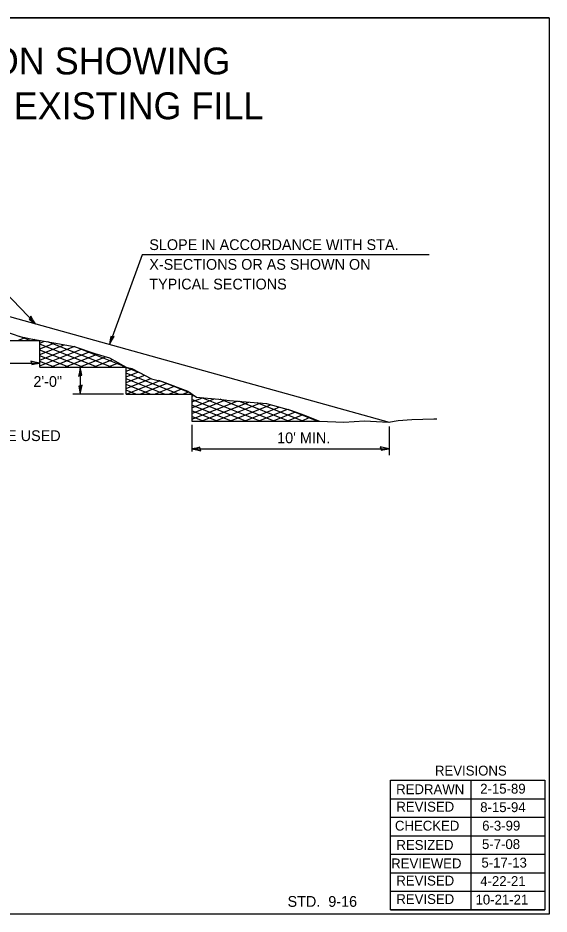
# Model space of a CAD drawing. Extents: x 459933 to 460721, y 241698 to 242198.
# Drawn here: x 460424 to 460721, y 241698 to 242198 of the extents above; entities that cross this region are included whole.
import ezdxf

# ---------------------------------------------------------------- set-up
doc = ezdxf.new("R2010")
doc.units = 0
for name, color, linetype in [('Level 35', 7, 'Continuous'), ('Level 59', 7, 'Continuous'), ('Level 60', 7, 'Continuous')]:
    doc.layers.add(name, color=color, linetype=linetype)

msp = doc.modelspace()

# ---------------------------------------------------------------- linework, layer by layer
at = {"layer": 'Level 35'}
for p, q in [((460720.75, 242198.35), (459933.25, 242198.35)), ((460720.75, 242198.35), (460720.75, 241698.35)), ((460720.75, 241698.35), (459933.25, 241698.35))]:
    msp.add_line(p, q, dxfattribs=at)
at = {"layer": 'Level 59'}
for p, q in [((460434.22, 242027.69), (460368.6, 242095.47)), ((460493.63, 242066.22), (460475.4, 242016.21)), ((460653.74, 242066.22), (460493.63, 242066.22)), ((460372.97, 242005.78), (460436.52, 242005.78)), ((460459.13, 242003.43), (460459.13, 241988.43)), ((460483.2, 241988.43), (460455.05, 241988.43)), ((460521.45, 241971.38), (460521.45, 241956.52)), ((460631.54, 241970.4), (460631.54, 241954.36)), ((460521.45, 241957.95), (460631.54, 241957.95)), ((460632.25, 241772.99), (460718.36, 241772.99)), ((460632.25, 241700.8), (460632.25, 241772.99)), ((460632.25, 241772.99), (460718.36, 241772.99)), ((460677.11, 241772.99), (460677.11, 241700.8)), ((460718.36, 241772.99), (460718.36, 241700.8)), ((460632.25, 241762.67), (460718.36, 241762.67)), ((460718.36, 241761.51), (460718.36, 241721.42)), ((460632.25, 241752.36), (460718.36, 241752.36)), ((460632.25, 241742.05), (460718.36, 241742.05)), ((460632.25, 241731.74), (460718.36, 241731.74)), ((460632.25, 241721.42), (460718.36, 241721.42)), ((460632.25, 241711.11), (460718.36, 241711.11)), ((460632.25, 241700.8), (460718.36, 241700.8)), ((460718.36, 241700.8), (460632.25, 241700.8))]:
    msp.add_line(p, q, dxfattribs=at)
for points in [[(459933.25, 242198.35), (460720.75, 242198.35), (460720.75, 241698.35), (459933.25, 241698.35)], [(460431.49, 242032.01), (460431.08, 242031.05), (460430.53, 242030.3), (460432.17, 242029.18), (460434.22, 242027.69), (460432.71, 242029.94)], [(460478.09, 242020.55), (460477.05, 242020.49), (460476.13, 242020.66), (460475.85, 242018.71), (460475.4, 242016.21), (460476.76, 242018.55)], [(460431.52, 242006.83), (460431.92, 242005.86), (460432.08, 242004.94), (460434.02, 242005.35), (460436.52, 242005.78), (460433.85, 242006.27)], [(460458.08, 241998.43), (460459.04, 241998.84), (460459.96, 241999), (460459.56, 242000.93), (460459.13, 242003.43), (460458.64, 242000.77)], [(460460.17, 241993.43), (460459.21, 241993.02), (460458.29, 241992.87), (460458.69, 241990.93), (460459.13, 241988.43), (460459.61, 241991.1)], [(460526.44, 241956.9), (460526.04, 241957.86), (460525.88, 241958.78), (460523.95, 241958.38), (460521.45, 241957.95), (460524.11, 241957.46)], [(460626.54, 241958.99), (460626.95, 241958.03), (460627.11, 241957.11), (460629.04, 241957.51), (460631.54, 241957.95), (460628.87, 241958.43)]]:
    msp.add_lwpolyline(points, close=True, dxfattribs=at)
at = {"layer": 'Level 60'}
for p, q in [((460386.24, 242040.93), (460631.54, 241972.9)), ((460372.97, 242018.43), (460436.52, 242018.43)), ((460436.52, 242003.43), (460436.52, 242018.43)), ((460436.52, 242003.43), (460458.55, 242003.43)), ((460447.97, 242003.43), (460484.75, 242003.43)), ((460484.75, 241988.43), (460484.75, 242003.43)), ((460484.75, 241988.43), (460521.45, 241988.43)), ((460521.45, 241988.43), (460521.45, 241973.43)), ((460521.45, 241973.43), (460592.74, 241973.43))]:
    msp.add_line(p, q, dxfattribs=at)
for points in [[(460408.1, 242026.6), (460425.45, 242020.68), (460431.56, 242019.33), (460444.39, 242017.01), (460455.73, 242014.95), (460467.3, 242011.05), (460467.3, 242011.05), (460475.35, 242008.63), (460484.75, 242003.43), (460487.95, 242002.78), (460498.89, 241997), (460504.9, 241995.58), (460519.1, 241990.07), (460523.97, 241986.68), (460536.47, 241985.62), (460542.4, 241984.98), (460553.99, 241983.94), (460563.01, 241983.18), (460576.36, 241979.56), (460584.27, 241976.79), (460592.71, 241973.45)], [(460424.37, 242018.43), (460428.37, 242020.04)], [(460431.05, 242018.43), (460425.39, 242020.7)], [(460432.32, 242018.43), (460433.88, 242019.05)], [(460436.52, 242016.93), (460439.11, 242017.97)], [(460436.52, 242013.75), (460444.59, 242016.98)], [(460468.56, 242003.43), (460436.52, 242016.25)], [(460436.52, 242010.56), (460450.06, 242015.98)], [(460476.51, 242003.43), (460441.03, 242017.63)], [(460436.52, 242007.39), (460455.53, 242014.98)], [(460436.52, 242004.2), (460459.88, 242013.55)], [(460460.6, 242003.43), (460436.52, 242013.07)], [(460442.55, 242003.43), (460464.2, 242012.09)], [(460450.51, 242003.43), (460468.58, 242010.66)], [(460484.46, 242003.43), (460455.63, 242014.97)], [(460452.65, 242003.43), (460436.52, 242009.89)], [(460444.69, 242003.43), (460436.52, 242006.7)], [(460454.65, 242005.09), (460454.77, 242005.14)], [(460458.46, 242003.43), (460473.12, 242009.3)], [(460466.42, 242003.43), (460477.06, 242007.69)], [(460474.37, 242003.43), (460480.4, 242005.84)], [(460436.74, 242003.43), (460436.52, 242003.52)], [(460458.46, 242003.43), (460459.1, 242003.69)], [(460468.56, 242003.43), (460468.56, 242003.43)], [(460482.33, 242003.43), (460483.73, 242004)], [(460493.73, 241999.73), (460484.75, 242003.32)], [(460484.75, 242001.22), (460488.25, 242002.62)], [(460484.75, 241998.04), (460491.68, 242000.81)], [(460514.01, 241988.43), (460484.75, 242000.14)], [(460484.75, 241994.85), (460495.11, 241999)], [(460484.75, 241991.67), (460498.54, 241997.19)], [(460506.05, 241988.43), (460484.75, 241996.96)], [(460484.75, 241988.49), (460503.37, 241995.94)], [(460520.74, 241988.92), (460502.95, 241996.04)], [(460498.1, 241988.43), (460484.75, 241993.78)], [(460490.15, 241988.43), (460484.75, 241990.6)], [(460492.56, 241988.43), (460507.7, 241994.49)], [(460500.51, 241988.43), (460511.74, 241992.92)], [(460508.47, 241988.43), (460515.77, 241991.36)], [(460516.42, 241988.43), (460519.61, 241989.71)], [(460521.45, 241987.26), (460522.52, 241987.69)], [(460521.45, 241984.08), (460527.25, 241986.4)], [(460521.45, 241980.89), (460533.82, 241985.84)], [(460551.51, 241973.43), (460521.45, 241985.46)], [(460521.45, 241977.72), (460540.2, 241985.22)], [(460559.46, 241973.43), (460527, 241986.42)], [(460567.41, 241973.43), (460537.13, 241985.55)], [(460521.45, 241974.53), (460546.62, 241984.6)], [(460543.56, 241973.43), (460521.45, 241982.28)], [(460526.65, 241973.43), (460553.12, 241984.02)], [(460559.67, 241983.46), (460534.6, 241973.43)], [(460542.56, 241973.43), (460565.34, 241982.55)], [(460575.37, 241973.43), (460547.68, 241984.51)], [(460550.51, 241973.43), (460570.08, 241981.26)], [(460583.32, 241973.43), (460557.87, 241983.61)], [(460535.6, 241973.43), (460521.45, 241979.1)], [(460527.65, 241973.43), (460521.45, 241975.92)], [(460558.46, 241973.43), (460574.82, 241979.98)], [(460566.42, 241973.43), (460579.23, 241978.55)], [(460574.37, 241973.43), (460583.47, 241977.07)], [(460591.28, 241973.43), (460575.14, 241979.89)], [(460582.33, 241973.43), (460587.51, 241975.51)], [(460590.28, 241973.43), (460591.51, 241973.92)], [(460592.71, 241973.45), (460606.23, 241972.82), (460617.78, 241973.58), (460631.09, 241972.82), (460636.62, 241973.83), (460644.15, 241974.33), (460656.46, 241974.58), (460658.04, 241974.58)]]:
    msp.add_lwpolyline(points, dxfattribs=at)

# ---------------------------------------------------------------- texts
at = {"layer": 'Level 59'}
for s, height, p in [('TYPICAL CROSS SECTION SHOWING', 15, (460184.06, 242166.82)), ('STEP CONSTRUCTION ON EXISTING FILL ', 15, (460161.23, 242141.82)), ('SLOPE IN ACCORDANCE WITH STA.', 6, (460497.65, 242068.85)), ('X-SECTIONS OR AS SHOWN ON', 6, (460497.65, 242057.85)), ('TYPICAL SECTIONS', 6, (460497.65, 242046.85)), ('2\'-0"', 6, (460432.97, 241992.51)), ('HALF SECTION TO BE USED', 6, (460338.95, 241962.27)), ("10' MIN.", 6, (460569.01, 241961.08)), (' 2-15-89', 5.5, (460680.27, 241765.56)), (' 8-15-94', 5.5, (460680.27, 241755.25)), ('CHECKED', 5.5, (460634.72, 241744.92)), ('  6-3-99', 5.5, (460679.32, 241744.94)), ('  5-7-08', 5.5, (460679.23, 241734.63)), (' 5-17-13', 5.5, (460680.96, 241724.31)), (' 4-22-21', 5.5, (460680.27, 241714)), ('STD.  9-16', 6, (460574.8, 241702.4)), ('10-21-21', 5.5, (460679.7, 241703.69))]:
    msp.add_text(s, height=height, dxfattribs=at).set_placement(p)
for s, p in [('REVISIONS', (460657.06, 241775.65)), ('REDRAWN', (460635.41, 241765.23)), ('REVISED', (460635.51, 241755.52)), ('RESIZED', (460635.55, 241734.19)), ('REVIEWED', (460632.64, 241723.88)), ('REVISED', (460635.51, 241714.27)), ('REVISED', (460635.51, 241703.96))]:
    msp.add_text(s, height=5.5, rotation=360, dxfattribs=at).set_placement(p)

doc.saveas('drawing.dxf')
